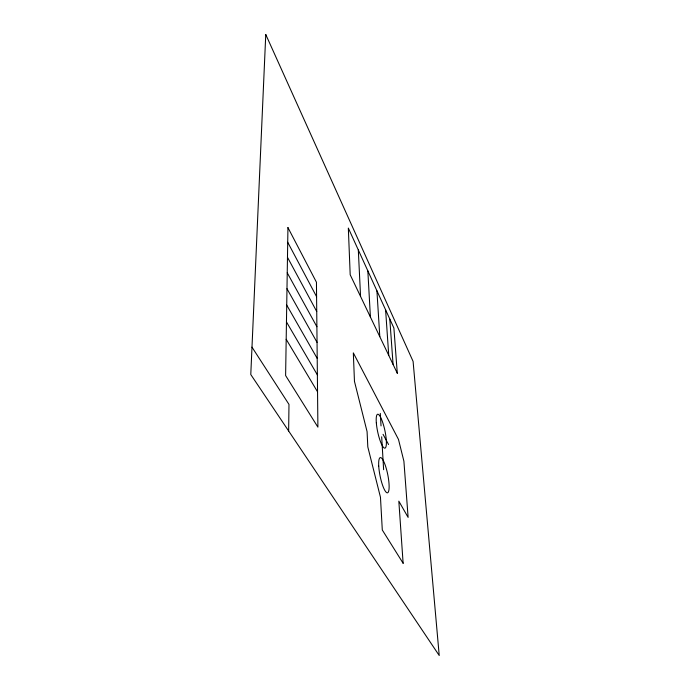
<?xml version="1.0" encoding="UTF-8"?>
<svg xmlns="http://www.w3.org/2000/svg" width="690" height="690" viewBox="0 0 690 690"><rect width="100%" height="100%" fill="white"/><g stroke="black" fill="none" stroke-linecap="round" stroke-linejoin="round"><path stroke-width="1.03" d="M288.644 430.991L288.981 404.409L251.988 347.139M286.186 339.282L317.547 391.825M286.462 321.937L317.374 374.894M286.73 305.092L317.21 358.412M286.98 288.722L317.046 342.369M287.23 272.8L316.891 326.741M287.48 257.318L316.736 311.518M383.045 434.312L388.565 444.533M287.713 242.259L316.589 296.683M389.79 319.03L393.067 364.398M385.598 309.836L388.746 355.367M376.921 290.801L379.802 336.66M380.294 413.405L381.035 425.911M381.682 436.813L383.631 469.7M367.839 270.868L370.409 317.038M358.317 249.987L360.56 296.433M287.946 227.597L285.617 375.55L317.9 427.127L316.443 282.219L287.946 227.597M265.762 34.5L250.781 374.532L439.22 655.5L413.094 361.405L265.762 34.5M403.124 563.273L382.295 529.998L380.466 497.24L367.813 446.913L367.08 431.63L354.462 381.372L353.323 352.883L398.484 439.427L403.9 461.222L408.118 517.397L398.829 501.156L403.124 563.273M397.285 373.23L350.192 274.767L348.329 228.071L393.895 328.035L397.285 373.23M378.732 466.069A17.992 3.898 78.5 0 0 387.228 492.832A17.992 3.898 78.5 0 0 385.727 466.673A17.992 3.898 78.5 0 0 378.732 466.069M376.326 422.832A17.328 3.657 77.9 0 0 384.779 448.164A17.328 3.657 77.9 0 0 382.76 422.616A17.328 3.657 77.9 0 0 376.326 422.832"/></g></svg>
